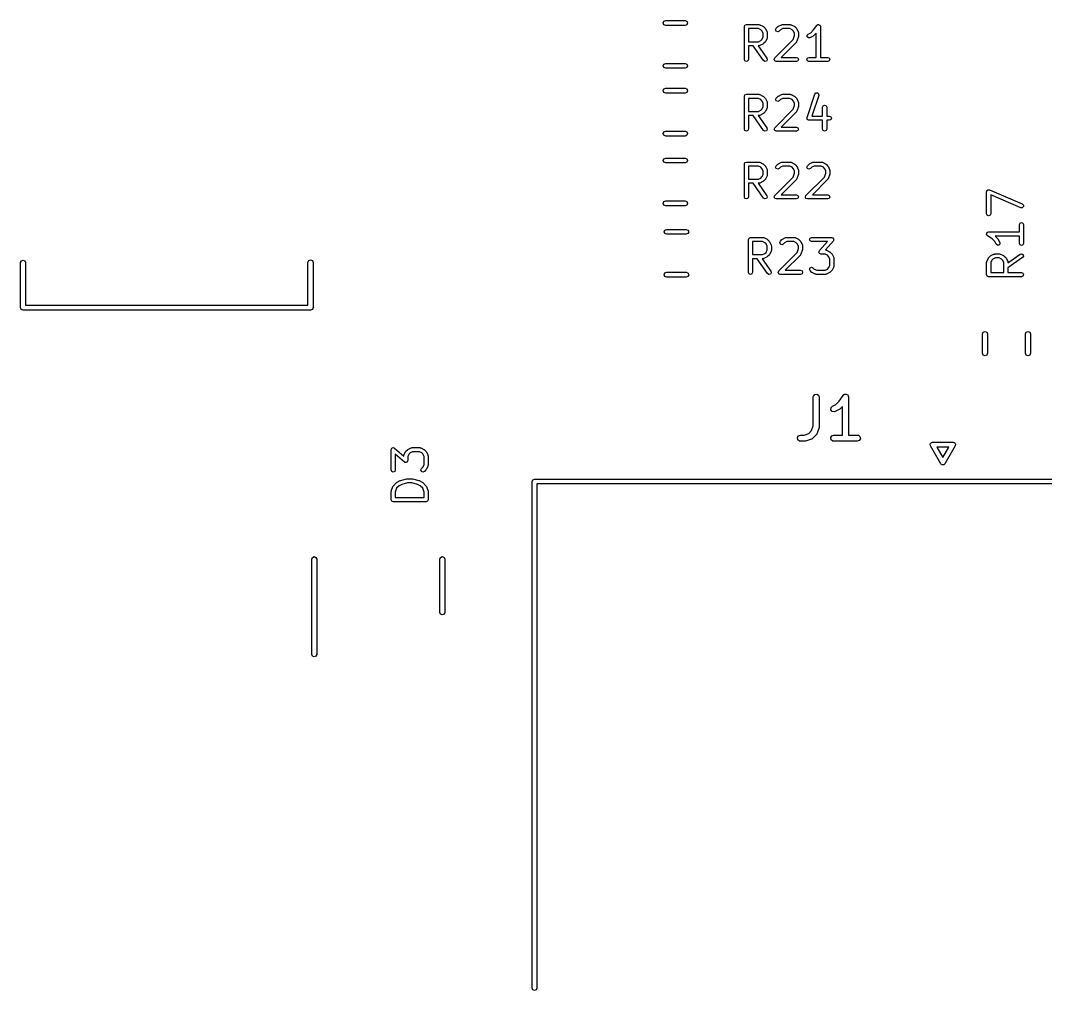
# Model space of a CAD drawing. Extents: x 122 to 172.6, y -115.2 to -66.6.
# Drawn here: x 121.99 to 146.95, y -115.21 to -91.58 of the extents above; entities that cross this region are included whole.
import ezdxf

# ---------------------------------------------------------------- set-up
doc = ezdxf.new("R2010")
doc.units = 0
doc.layers.add('BLACK', color=7, linetype='CONTINUOUS')

msp = doc.modelspace()

# ---------------------------------------------------------------- linework, layer by layer
at = {"layer": 'BLACK', "linetype": 'CONTINUOUS'}
for p, q in [((137.640242, -91.64), (137.657816, -91.597574)), ((137.657816, -91.597574), (137.700242, -91.58)), ((137.700242, -91.58), (138.174758, -91.58)), ((138.174758, -91.58), (138.217184, -91.597574)), ((138.217184, -91.597574), (138.234758, -91.64)), ((137.657816, -91.682426), (137.640242, -91.64)), ((137.700242, -91.7), (137.657816, -91.682426)), ((138.174758, -91.7), (137.700242, -91.7)), ((138.217184, -91.682426), (138.174758, -91.7)), ((138.234758, -91.64), (138.217184, -91.682426)), ((139.616071, -91.727395), (139.630716, -91.69204)), ((139.616071, -92.527395), (139.616071, -91.727395)), ((139.630716, -91.69204), (139.666071, -91.677395)), ((139.666071, -91.677395), (139.970833, -91.677395)), ((139.95903, -91.777395), (139.716071, -91.777395)), ((139.716071, -91.777395), (139.716071, -92.096442)), ((140.017405, -91.806582), (139.95903, -91.777395)), ((139.970833, -91.677395), (139.981585, -91.681848)), ((139.981585, -91.681848), (139.993194, -91.682674)), ((139.993194, -91.682674), (140.069384, -91.720769)), ((140.044025, -91.833203), (140.017405, -91.806582)), ((140.073214, -91.891579), (140.044025, -91.833203)), ((140.069384, -91.720769), (140.074775, -91.726985)), ((140.074775, -91.726985), (140.082378, -91.730135)), ((140.082378, -91.730135), (140.120473, -91.768229)), ((140.120473, -91.768229), (140.123622, -91.775832)), ((140.123622, -91.775832), (140.129839, -91.781224)), ((140.129839, -91.781224), (140.167935, -91.857415)), ((140.167935, -91.857415), (140.16876, -91.869023)), ((140.377975, -91.803584), (140.39262, -91.768229)), ((140.392619, -91.83894), (140.377975, -91.803584)), ((140.427974, -91.853585), (140.392619, -91.83894)), ((140.39262, -91.768229), (140.430716, -91.730134)), ((140.46333, -91.838941), (140.427974, -91.853585)), ((140.430716, -91.730134), (140.438318, -91.726985)), ((140.438318, -91.726985), (140.44371, -91.720769)), ((140.44371, -91.720769), (140.5199, -91.682674)), ((140.495689, -91.806582), (140.46333, -91.838941)), ((140.554064, -91.777395), (140.495689, -91.806582)), ((140.5199, -91.682674), (140.531508, -91.681848)), ((140.531508, -91.681848), (140.542261, -91.677395)), ((140.542261, -91.677395), (140.732737, -91.677395)), ((140.720935, -91.777395), (140.554064, -91.777395)), ((140.779311, -91.806583), (140.720935, -91.777395)), ((140.732737, -91.677395), (140.743489, -91.681849)), ((140.743489, -91.681849), (140.755097, -91.682674)), ((140.755097, -91.682674), (140.831289, -91.720769)), ((140.805931, -91.833204), (140.779311, -91.806583)), ((140.835118, -91.891578), (140.805931, -91.833204)), ((140.831289, -91.720769), (140.83668, -91.726985)), ((140.83668, -91.726985), (140.844283, -91.730135)), ((140.844283, -91.730135), (140.882378, -91.768229)), ((140.882378, -91.768229), (140.885527, -91.775833)), ((140.885527, -91.775833), (140.891744, -91.781225)), ((140.891744, -91.781225), (140.92984, -91.857416)), ((140.92984, -91.857416), (140.930664, -91.869025)), ((141.236452, -91.876778), (141.303405, -91.809825)), ((141.303405, -91.809825), (141.37685, -91.69966)), ((141.37685, -91.69966), (141.381127, -91.696795)), ((141.381127, -91.696795), (141.383097, -91.69204)), ((141.383097, -91.69204), (141.396549, -91.686467)), ((141.396549, -91.686467), (141.408647, -91.678366)), ((141.408647, -91.678366), (141.413696, -91.679364)), ((141.413696, -91.679364), (141.418452, -91.677395)), ((141.418452, -91.677395), (141.431904, -91.682967)), ((141.431904, -91.682967), (141.446187, -91.685793)), ((141.446187, -91.685793), (141.449051, -91.69007)), ((141.449051, -91.69007), (141.453807, -91.69204)), ((141.453807, -91.69204), (141.459379, -91.705492)), ((141.459379, -91.705492), (141.467481, -91.71759)), ((141.467481, -91.71759), (141.466482, -91.722639)), ((141.466482, -91.722639), (141.468452, -91.727395)), ((141.468452, -91.727395), (141.468452, -92.477395)), ((139.716071, -92.096442), (139.95903, -92.096442)), ((139.95903, -92.096442), (140.017405, -92.067254)), ((140.017405, -92.067254), (140.044025, -92.040633)), ((140.044025, -92.040633), (140.073214, -91.982257)), ((140.073214, -91.982257), (140.073214, -91.891579)), ((140.120473, -92.105608), (140.082378, -92.143702)), ((140.123622, -92.098004), (140.120473, -92.105608)), ((140.129839, -92.092613), (140.123622, -92.098004)), ((140.167935, -92.016422), (140.129839, -92.092613)), ((140.16876, -92.004813), (140.167935, -92.016422)), ((140.16876, -91.869023), (140.173214, -91.879776)), ((140.173214, -91.994061), (140.16876, -92.004813)), ((140.173214, -91.879776), (140.173214, -91.994061)), ((140.354525, -92.49204), (140.803321, -92.043243)), ((140.882378, -92.105607), (140.51059, -92.477395)), ((140.803321, -92.043243), (140.835118, -91.947853)), ((140.835118, -91.947853), (140.835118, -91.891578)), ((140.886831, -92.094855), (140.882378, -92.105607)), ((140.894457, -92.086063), (140.886831, -92.094855)), ((140.932552, -91.971777), (140.894457, -92.086063)), ((140.930664, -91.869025), (140.935118, -91.879776)), ((140.935118, -91.955966), (140.931968, -91.963568)), ((140.931968, -91.963568), (140.932552, -91.971777)), ((140.935118, -91.879776), (140.935118, -91.955966)), ((141.142446, -91.940155), (141.16752, -91.911245)), ((141.145159, -91.978326), (141.142446, -91.940155)), ((141.174069, -92.0034), (141.145159, -91.978326)), ((141.16752, -91.911245), (141.236452, -91.876778)), ((141.21224, -92.000687), (141.174069, -92.0034)), ((141.288432, -91.962592), (141.21224, -92.000687)), ((141.293823, -91.956375), (141.288432, -91.962592)), ((141.301427, -91.953226), (141.293823, -91.956375)), ((141.368452, -91.8862), (141.301427, -91.953226)), ((141.368452, -92.477395), (141.368452, -91.8862)), ((139.830514, -92.196442), (139.716071, -92.196442)), ((139.716071, -92.196442), (139.716071, -92.527395)), ((140.082252, -92.556068), (139.830514, -92.196442)), ((139.970833, -92.196442), (139.95258, -92.196442)), ((139.95258, -92.196442), (140.164175, -92.498722)), ((139.981585, -92.191988), (139.970833, -92.196442)), ((139.993194, -92.191163), (139.981585, -92.191988)), ((140.069384, -92.153068), (139.993194, -92.191163)), ((140.074775, -92.146851), (140.069384, -92.153068)), ((140.082378, -92.143702), (140.074775, -92.146851)), ((139.630716, -92.56275), (139.616071, -92.527395)), ((139.666071, -92.577395), (139.630716, -92.56275)), ((139.701426, -92.56275), (139.666071, -92.577395)), ((139.716071, -92.527395), (139.701426, -92.56275)), ((140.114525, -92.576633), (140.082252, -92.556068)), ((140.151887, -92.568356), (140.114525, -92.576633)), ((140.172453, -92.536084), (140.151887, -92.568356)), ((140.164175, -92.498722), (140.172453, -92.536084)), ((140.33988, -92.527395), (140.354525, -92.49204)), ((140.354525, -92.56275), (140.33988, -92.527395)), ((140.38988, -92.577395), (140.354525, -92.56275)), ((140.885118, -92.577395), (140.38988, -92.577395)), ((140.51059, -92.477395), (140.885118, -92.477395)), ((140.885118, -92.477395), (140.920473, -92.49204)), ((140.920473, -92.56275), (140.885118, -92.577395)), ((140.920473, -92.49204), (140.935118, -92.527395)), ((140.935118, -92.527395), (140.920473, -92.56275)), ((141.13988, -92.527395), (141.154525, -92.49204)), ((141.154525, -92.56275), (141.13988, -92.527395)), ((141.154525, -92.49204), (141.18988, -92.477395)), ((141.18988, -92.577395), (141.154525, -92.56275)), ((141.18988, -92.477395), (141.368452, -92.477395)), ((141.418452, -92.577395), (141.18988, -92.577395)), ((141.647023, -92.577395), (141.418452, -92.577395)), ((141.468452, -92.477395), (141.647023, -92.477395)), ((141.647023, -92.477395), (141.682378, -92.49204)), ((141.682378, -92.56275), (141.647023, -92.577395)), ((141.682378, -92.49204), (141.697023, -92.527395)), ((141.697023, -92.527395), (141.682378, -92.56275)), ((137.640242, -92.685), (137.657816, -92.642574)), ((137.657816, -92.727426), (137.640242, -92.685)), ((137.657816, -92.642574), (137.700242, -92.625)), ((137.700242, -92.745), (137.657816, -92.727426)), ((137.700242, -92.625), (138.174758, -92.625)), ((138.174758, -92.745), (137.700242, -92.745)), ((138.174758, -92.625), (138.217184, -92.642574)), ((138.217184, -92.727426), (138.174758, -92.745)), ((138.217184, -92.642574), (138.234758, -92.685)), ((138.234758, -92.685), (138.217184, -92.727426)), ((137.640242, -93.29), (137.657816, -93.247574)), ((137.657816, -93.332426), (137.640242, -93.29)), ((137.657816, -93.247574), (137.700242, -93.23)), ((137.700242, -93.35), (137.657816, -93.332426)), ((137.700242, -93.23), (138.174758, -93.23)), ((138.174758, -93.35), (137.700242, -93.35)), ((138.174758, -93.23), (138.217184, -93.247574)), ((138.217184, -93.332426), (138.174758, -93.35)), ((138.217184, -93.247574), (138.234758, -93.29)), ((138.234758, -93.29), (138.217184, -93.332426)), ((141.332923, -93.373489), (141.357997, -93.344579)), ((141.357997, -93.344579), (141.396168, -93.341866)), ((141.396168, -93.341866), (141.425078, -93.36694)), ((139.616071, -93.427395), (139.630716, -93.39204)), ((139.616071, -94.227395), (139.616071, -93.427395)), ((139.630716, -93.39204), (139.666071, -93.377395)), ((139.666071, -93.377395), (139.970833, -93.377395)), ((139.95903, -93.477395), (139.716071, -93.477395)), ((139.716071, -93.477395), (139.716071, -93.796442)), ((140.017405, -93.506582), (139.95903, -93.477395)), ((139.970833, -93.377395), (139.981585, -93.381848)), ((139.981585, -93.381848), (139.993194, -93.382674)), ((139.993194, -93.382674), (140.069384, -93.420769)), ((140.044025, -93.533203), (140.017405, -93.506582)), ((140.073214, -93.591579), (140.044025, -93.533203)), ((140.069384, -93.420769), (140.074775, -93.426985)), ((140.073214, -93.682257), (140.073214, -93.591579)), ((140.074775, -93.426985), (140.082378, -93.430135)), ((140.082378, -93.430135), (140.120473, -93.468229)), ((140.120473, -93.468229), (140.123622, -93.475832)), ((140.123622, -93.475832), (140.129839, -93.481224)), ((140.129839, -93.481224), (140.167935, -93.557415)), ((140.167935, -93.557415), (140.16876, -93.569023)), ((140.16876, -93.569023), (140.173214, -93.579776)), ((140.173214, -93.579776), (140.173214, -93.694061)), ((140.377975, -93.503584), (140.39262, -93.468229)), ((140.392619, -93.53894), (140.377975, -93.503584)), ((140.427974, -93.553585), (140.392619, -93.53894)), ((140.39262, -93.468229), (140.430716, -93.430134)), ((140.46333, -93.538941), (140.427974, -93.553585)), ((140.430716, -93.430134), (140.438318, -93.426985)), ((140.438318, -93.426985), (140.44371, -93.420769)), ((140.44371, -93.420769), (140.5199, -93.382674)), ((140.495689, -93.506582), (140.46333, -93.538941)), ((140.554064, -93.477395), (140.495689, -93.506582)), ((140.5199, -93.382674), (140.531508, -93.381848)), ((140.531508, -93.381848), (140.542261, -93.377395)), ((140.542261, -93.377395), (140.732737, -93.377395)), ((140.720935, -93.477395), (140.554064, -93.477395)), ((140.779311, -93.506583), (140.720935, -93.477395)), ((140.732737, -93.377395), (140.743489, -93.381849)), ((140.743489, -93.381849), (140.755097, -93.382674)), ((140.755097, -93.382674), (140.831289, -93.420769)), ((140.805931, -93.533204), (140.779311, -93.506583)), ((140.835118, -93.591578), (140.805931, -93.533204)), ((140.831289, -93.420769), (140.83668, -93.426985)), ((140.835118, -93.647853), (140.835118, -93.591578)), ((140.83668, -93.426985), (140.844283, -93.430135)), ((140.844283, -93.430135), (140.882378, -93.468229)), ((140.882378, -93.468229), (140.885527, -93.475833)), ((140.885527, -93.475833), (140.891744, -93.481225)), ((140.891744, -93.481225), (140.92984, -93.557416)), ((140.92984, -93.557416), (140.930664, -93.569025)), ((140.930664, -93.569025), (140.935118, -93.579776)), ((140.935118, -93.579776), (140.935118, -93.655966)), ((141.142446, -93.944917), (141.332923, -93.373489)), ((141.427791, -93.405112), (141.259251, -93.910728)), ((141.425078, -93.36694), (141.427791, -93.405112)), ((139.716071, -93.796442), (139.95903, -93.796442)), ((139.95903, -93.796442), (140.017405, -93.767254)), ((140.069384, -93.853068), (139.993194, -93.891163)), ((140.017405, -93.767254), (140.044025, -93.740633)), ((140.044025, -93.740633), (140.073214, -93.682257)), ((140.074775, -93.846851), (140.069384, -93.853068)), ((140.082378, -93.843702), (140.074775, -93.846851)), ((140.120473, -93.805608), (140.082378, -93.843702)), ((140.123622, -93.798004), (140.120473, -93.805608)), ((140.129839, -93.792613), (140.123622, -93.798004)), ((140.167935, -93.716422), (140.129839, -93.792613)), ((140.16876, -93.704813), (140.167935, -93.716422)), ((140.173214, -93.694061), (140.16876, -93.704813)), ((140.354525, -94.19204), (140.803321, -93.743243)), ((140.882378, -93.805607), (140.51059, -94.177395)), ((140.803321, -93.743243), (140.835118, -93.647853)), ((140.886831, -93.794855), (140.882378, -93.805607)), ((140.894457, -93.786063), (140.886831, -93.794855)), ((140.932552, -93.671777), (140.894457, -93.786063)), ((140.935118, -93.655966), (140.931968, -93.663568)), ((140.931968, -93.663568), (140.932552, -93.671777)), ((141.520833, -93.694061), (141.535478, -93.658706)), ((141.520833, -93.910728), (141.520833, -93.694061)), ((141.535478, -93.658706), (141.570833, -93.644061)), ((141.570833, -93.644061), (141.606188, -93.658706)), ((141.606188, -93.658706), (141.620833, -93.694061)), ((141.620833, -93.694061), (141.620833, -93.910728)), ((139.830514, -93.896442), (139.716071, -93.896442)), ((139.716071, -93.896442), (139.716071, -94.227395)), ((140.082252, -94.256068), (139.830514, -93.896442)), ((139.970833, -93.896442), (139.95258, -93.896442)), ((139.95258, -93.896442), (140.164175, -94.198722)), ((139.981585, -93.891988), (139.970833, -93.896442)), ((139.993194, -93.891163), (139.981585, -93.891988)), ((141.13988, -93.960728), (141.143029, -93.953124)), ((141.144334, -93.97148), (141.13988, -93.960728)), ((141.143029, -93.953124), (141.142446, -93.944917)), ((141.145159, -93.983088), (141.144334, -93.97148)), ((141.151375, -93.988479), (141.145159, -93.983088)), ((141.154525, -93.996083), (141.151375, -93.988479)), ((141.165277, -94.000536), (141.154525, -93.996083)), ((141.174069, -94.008162), (141.165277, -94.000536)), ((141.182276, -94.007578), (141.174069, -94.008162)), ((141.18988, -94.010728), (141.182276, -94.007578)), ((141.520833, -94.010728), (141.18988, -94.010728)), ((141.259251, -93.910728), (141.520833, -93.910728)), ((141.520833, -94.227395), (141.520833, -94.010728)), ((141.620833, -93.910728), (141.685119, -93.910728)), ((141.685119, -94.010728), (141.620833, -94.010728)), ((141.620833, -94.010728), (141.620833, -94.227395)), ((141.685119, -93.910728), (141.720474, -93.925373)), ((141.720474, -93.996083), (141.685119, -94.010728)), ((141.720474, -93.925373), (141.735119, -93.960728)), ((141.735119, -93.960728), (141.720474, -93.996083)), ((137.640242, -94.335), (137.657816, -94.292574)), ((137.657816, -94.377426), (137.640242, -94.335)), ((137.657816, -94.292574), (137.700242, -94.275)), ((137.700242, -94.275), (138.174758, -94.275)), ((138.174758, -94.275), (138.217184, -94.292574)), ((138.217184, -94.292574), (138.234758, -94.335)), ((138.234758, -94.335), (138.217184, -94.377426)), ((139.630716, -94.26275), (139.616071, -94.227395)), ((139.666071, -94.277395), (139.630716, -94.26275)), ((139.701426, -94.26275), (139.666071, -94.277395)), ((139.716071, -94.227395), (139.701426, -94.26275)), ((140.114525, -94.276633), (140.082252, -94.256068)), ((140.151887, -94.268356), (140.114525, -94.276633)), ((140.172453, -94.236084), (140.151887, -94.268356)), ((140.164175, -94.198722), (140.172453, -94.236084)), ((140.33988, -94.227395), (140.354525, -94.19204)), ((140.354525, -94.26275), (140.33988, -94.227395)), ((140.38988, -94.277395), (140.354525, -94.26275)), ((140.885118, -94.277395), (140.38988, -94.277395)), ((140.51059, -94.177395), (140.885118, -94.177395)), ((140.885118, -94.177395), (140.920473, -94.19204)), ((140.920473, -94.26275), (140.885118, -94.277395)), ((140.920473, -94.19204), (140.935118, -94.227395)), ((140.935118, -94.227395), (140.920473, -94.26275)), ((141.535478, -94.26275), (141.520833, -94.227395)), ((141.570833, -94.277395), (141.535478, -94.26275)), ((141.606188, -94.26275), (141.570833, -94.277395)), ((141.620833, -94.227395), (141.606188, -94.26275)), ((137.700242, -94.395), (137.657816, -94.377426)), ((138.174758, -94.395), (137.700242, -94.395)), ((138.217184, -94.377426), (138.174758, -94.395)), ((137.640242, -94.99), (137.657816, -94.947574)), ((137.657816, -95.032426), (137.640242, -94.99)), ((137.657816, -94.947574), (137.700242, -94.93)), ((137.700242, -95.05), (137.657816, -95.032426)), ((137.700242, -94.93), (138.174758, -94.93)), ((138.174758, -95.05), (137.700242, -95.05)), ((138.174758, -94.93), (138.217184, -94.947574)), ((138.217184, -95.032426), (138.174758, -95.05)), ((138.217184, -94.947574), (138.234758, -94.99)), ((138.234758, -94.99), (138.217184, -95.032426)), ((139.616071, -95.077395), (139.630716, -95.04204)), ((139.616071, -95.877395), (139.616071, -95.077395)), ((139.630716, -95.04204), (139.666071, -95.027395)), ((139.666071, -95.027395), (139.970833, -95.027395)), ((139.970833, -95.027395), (139.981585, -95.031848)), ((139.981585, -95.031848), (139.993194, -95.032674)), ((139.993194, -95.032674), (140.069384, -95.070769)), ((140.069384, -95.070769), (140.074775, -95.076985)), ((140.074775, -95.076985), (140.082378, -95.080135)), ((140.082378, -95.080135), (140.120473, -95.118229)), ((140.39262, -95.118229), (140.430716, -95.080134)), ((140.430716, -95.080134), (140.438318, -95.076985)), ((140.438318, -95.076985), (140.44371, -95.070769)), ((140.44371, -95.070769), (140.5199, -95.032674)), ((140.5199, -95.032674), (140.531508, -95.031848)), ((140.531508, -95.031848), (140.542261, -95.027395)), ((140.542261, -95.027395), (140.732737, -95.027395)), ((140.732737, -95.027395), (140.743489, -95.031849)), ((140.743489, -95.031849), (140.755097, -95.032674)), ((140.755097, -95.032674), (140.831289, -95.070769)), ((140.831289, -95.070769), (140.83668, -95.076985)), ((140.83668, -95.076985), (140.844283, -95.080135)), ((140.844283, -95.080135), (140.882378, -95.118229)), ((141.154525, -95.118229), (141.192621, -95.080134)), ((141.192621, -95.080134), (141.200223, -95.076985)), ((141.200223, -95.076985), (141.205615, -95.070769)), ((141.205615, -95.070769), (141.281805, -95.032674)), ((141.281805, -95.032674), (141.293413, -95.031848)), ((141.293413, -95.031848), (141.304166, -95.027395)), ((141.304166, -95.027395), (141.494642, -95.027395)), ((141.494642, -95.027395), (141.505394, -95.031849)), ((141.505394, -95.031849), (141.517002, -95.032674)), ((141.517002, -95.032674), (141.593194, -95.070769)), ((141.593194, -95.070769), (141.598585, -95.076985)), ((141.598585, -95.076985), (141.606188, -95.080135)), ((141.606188, -95.080135), (141.644283, -95.118229)), ((139.95903, -95.127395), (139.716071, -95.127395)), ((139.716071, -95.127395), (139.716071, -95.446442)), ((140.017405, -95.156582), (139.95903, -95.127395)), ((140.044025, -95.183203), (140.017405, -95.156582)), ((140.073214, -95.241579), (140.044025, -95.183203)), ((140.044025, -95.390633), (140.073214, -95.332257)), ((140.073214, -95.332257), (140.073214, -95.241579)), ((140.120473, -95.118229), (140.123622, -95.125832)), ((140.123622, -95.125832), (140.129839, -95.131224)), ((140.129839, -95.131224), (140.167935, -95.207415)), ((140.167935, -95.207415), (140.16876, -95.219023)), ((140.16876, -95.354813), (140.167935, -95.366422)), ((140.16876, -95.219023), (140.173214, -95.229776)), ((140.173214, -95.344061), (140.16876, -95.354813)), ((140.173214, -95.229776), (140.173214, -95.344061)), ((140.377975, -95.153584), (140.39262, -95.118229)), ((140.392619, -95.18894), (140.377975, -95.153584)), ((140.427974, -95.203585), (140.392619, -95.18894)), ((140.46333, -95.188941), (140.427974, -95.203585)), ((140.495689, -95.156582), (140.46333, -95.188941)), ((140.554064, -95.127395), (140.495689, -95.156582)), ((140.720935, -95.127395), (140.554064, -95.127395)), ((140.779311, -95.156583), (140.720935, -95.127395)), ((140.805931, -95.183204), (140.779311, -95.156583)), ((140.803321, -95.393243), (140.835118, -95.297853)), ((140.835118, -95.241578), (140.805931, -95.183204)), ((140.835118, -95.297853), (140.835118, -95.241578)), ((140.882378, -95.118229), (140.885527, -95.125833)), ((140.885527, -95.125833), (140.891744, -95.131225)), ((140.891744, -95.131225), (140.92984, -95.207416)), ((140.932552, -95.321777), (140.894457, -95.436063)), ((140.92984, -95.207416), (140.930664, -95.219025)), ((140.930664, -95.219025), (140.935118, -95.229776)), ((140.935118, -95.305966), (140.931968, -95.313568)), ((140.931968, -95.313568), (140.932552, -95.321777)), ((140.935118, -95.229776), (140.935118, -95.305966)), ((141.13988, -95.153584), (141.154525, -95.118229)), ((141.154524, -95.18894), (141.13988, -95.153584)), ((141.189879, -95.203585), (141.154524, -95.18894)), ((141.225235, -95.188941), (141.189879, -95.203585)), ((141.257594, -95.156582), (141.225235, -95.188941)), ((141.315969, -95.127395), (141.257594, -95.156582)), ((141.48284, -95.127395), (141.315969, -95.127395)), ((141.541216, -95.156583), (141.48284, -95.127395)), ((141.567836, -95.183204), (141.541216, -95.156583)), ((141.565226, -95.393243), (141.597023, -95.297853)), ((141.597023, -95.241578), (141.567836, -95.183204)), ((141.597023, -95.297853), (141.597023, -95.241578)), ((141.644283, -95.118229), (141.647432, -95.125833)), ((141.647432, -95.125833), (141.653649, -95.131225)), ((141.653649, -95.131225), (141.691745, -95.207416)), ((141.694457, -95.321777), (141.656362, -95.436063)), ((141.691745, -95.207416), (141.692569, -95.219025)), ((141.692569, -95.219025), (141.697023, -95.229776)), ((141.697023, -95.305966), (141.693873, -95.313568)), ((141.693873, -95.313568), (141.694457, -95.321777)), ((141.697023, -95.229776), (141.697023, -95.305966)), ((139.716071, -95.446442), (139.95903, -95.446442)), ((139.830514, -95.546442), (139.716071, -95.546442)), ((139.716071, -95.546442), (139.716071, -95.877395)), ((140.082252, -95.906068), (139.830514, -95.546442)), ((139.970833, -95.546442), (139.95258, -95.546442)), ((139.95258, -95.546442), (140.164175, -95.848722)), ((139.95903, -95.446442), (140.017405, -95.417254)), ((139.981585, -95.541988), (139.970833, -95.546442)), ((139.993194, -95.541163), (139.981585, -95.541988)), ((140.069384, -95.503068), (139.993194, -95.541163)), ((140.017405, -95.417254), (140.044025, -95.390633)), ((140.074775, -95.496851), (140.069384, -95.503068)), ((140.082378, -95.493702), (140.074775, -95.496851)), ((140.120473, -95.455608), (140.082378, -95.493702)), ((140.123622, -95.448004), (140.120473, -95.455608)), ((140.129839, -95.442613), (140.123622, -95.448004)), ((140.167935, -95.366422), (140.129839, -95.442613)), ((140.354525, -95.84204), (140.803321, -95.393243)), ((140.882378, -95.455607), (140.51059, -95.827395)), ((140.886831, -95.444855), (140.882378, -95.455607)), ((140.894457, -95.436063), (140.886831, -95.444855)), ((141.11643, -95.84204), (141.565226, -95.393243)), ((141.644283, -95.455607), (141.272495, -95.827395)), ((141.648736, -95.444855), (141.644283, -95.455607)), ((141.656362, -95.436063), (141.648736, -95.444855)), ((140.164175, -95.848722), (140.172453, -95.886084)), ((140.33988, -95.877395), (140.354525, -95.84204)), ((140.51059, -95.827395), (140.885118, -95.827395)), ((140.885118, -95.827395), (140.920473, -95.84204)), ((140.920473, -95.84204), (140.935118, -95.877395)), ((141.101785, -95.877395), (141.11643, -95.84204)), ((141.272495, -95.827395), (141.647023, -95.827395)), ((141.647023, -95.827395), (141.682378, -95.84204)), ((141.682378, -95.84204), (141.697023, -95.877395)), ((145.514895, -95.75238), (145.518813, -95.74292)), ((145.514895, -96.285714), (145.514895, -95.75238)), ((145.518813, -95.74292), (145.518938, -95.732684)), ((145.518938, -95.732684), (145.525846, -95.725942)), ((145.525846, -95.725942), (145.52954, -95.717025)), ((145.52954, -95.717025), (145.538999, -95.713106)), ((145.538999, -95.713106), (145.546326, -95.705957)), ((145.546326, -95.705957), (145.555975, -95.706074)), ((145.555975, -95.706074), (145.564895, -95.70238)), ((145.564895, -95.70238), (145.574354, -95.706298)), ((145.574354, -95.706298), (145.584591, -95.706423)), ((145.584591, -95.706423), (146.384591, -96.049281)), ((146.345199, -96.141195), (145.614895, -95.828206)), ((145.614895, -95.828206), (145.614895, -96.285714)), ((137.640242, -96.035), (137.657816, -95.992574)), ((137.657816, -96.077426), (137.640242, -96.035)), ((137.657816, -95.992574), (137.700242, -95.975)), ((137.700242, -96.095), (137.657816, -96.077426)), ((137.700242, -95.975), (138.174758, -95.975)), ((138.174758, -96.095), (137.700242, -96.095)), ((138.174758, -95.975), (138.217184, -95.992574)), ((138.217184, -96.077426), (138.174758, -96.095)), ((138.217184, -95.992574), (138.234758, -96.035)), ((138.234758, -96.035), (138.217184, -96.077426)), ((139.630716, -95.91275), (139.616071, -95.877395)), ((139.666071, -95.927395), (139.630716, -95.91275)), ((139.701426, -95.91275), (139.666071, -95.927395)), ((139.716071, -95.877395), (139.701426, -95.91275)), ((140.114525, -95.926633), (140.082252, -95.906068)), ((140.151887, -95.918356), (140.114525, -95.926633)), ((140.172453, -95.886084), (140.151887, -95.918356)), ((140.354525, -95.91275), (140.33988, -95.877395)), ((140.38988, -95.927395), (140.354525, -95.91275)), ((140.885118, -95.927395), (140.38988, -95.927395)), ((140.920473, -95.91275), (140.885118, -95.927395)), ((140.935118, -95.877395), (140.920473, -95.91275)), ((141.11643, -95.91275), (141.101785, -95.877395)), ((141.151785, -95.927395), (141.11643, -95.91275)), ((141.647023, -95.927395), (141.151785, -95.927395)), ((141.682378, -95.91275), (141.647023, -95.927395)), ((141.697023, -95.877395), (141.682378, -95.91275)), ((146.384591, -96.049281), (146.411318, -96.076669)), ((146.411318, -96.076669), (146.410852, -96.114934)), ((145.52954, -96.321069), (145.514895, -96.285714)), ((145.564895, -96.335714), (145.52954, -96.321069)), ((145.60025, -96.321069), (145.564895, -96.335714)), ((145.614895, -96.285714), (145.60025, -96.321069)), ((146.383464, -96.141661), (146.345199, -96.141195)), ((146.410852, -96.114934), (146.383464, -96.141661)), ((146.314895, -96.552381), (146.32954, -96.517026)), ((146.314895, -96.730952), (146.314895, -96.552381)), ((146.32954, -96.517026), (146.364895, -96.502381)), ((146.364895, -96.502381), (146.40025, -96.517026)), ((146.40025, -96.517026), (146.414895, -96.552381)), ((146.414895, -96.552381), (146.414895, -97.009524)), ((137.665242, -96.7275), (137.682816, -96.685074)), ((137.682816, -96.769926), (137.665242, -96.7275)), ((137.682816, -96.685074), (137.725242, -96.6675)), ((137.725242, -96.7875), (137.682816, -96.769926)), ((137.725242, -96.6675), (138.199758, -96.6675)), ((138.199758, -96.7875), (137.725242, -96.7875)), ((138.199758, -96.6675), (138.242184, -96.685074)), ((138.242184, -96.769926), (138.199758, -96.7875)), ((138.242184, -96.685074), (138.259758, -96.7275)), ((138.259758, -96.7275), (138.242184, -96.769926)), ((145.514895, -96.780952), (145.520467, -96.767499)), ((145.516864, -96.785707), (145.514895, -96.780952)), ((145.515866, -96.790757), (145.516864, -96.785707)), ((145.523967, -96.802854), (145.515866, -96.790757)), ((145.520467, -96.767499), (145.523293, -96.753217)), ((145.523293, -96.753217), (145.52757, -96.750352)), ((145.52954, -96.816307), (145.523967, -96.802854)), ((145.52757, -96.750352), (145.52954, -96.745597)), ((145.52954, -96.745597), (145.542992, -96.740024)), ((145.534295, -96.818276), (145.52954, -96.816307)), ((145.53716, -96.822554), (145.534295, -96.818276)), ((145.647323, -96.895996), (145.53716, -96.822554)), ((145.542992, -96.740024), (145.55509, -96.731923)), ((145.55509, -96.731923), (145.560139, -96.732921)), ((145.560139, -96.732921), (145.564895, -96.730952)), ((145.564895, -96.730952), (146.314895, -96.730952)), ((146.314895, -96.830952), (145.7237, -96.830952)), ((145.7237, -96.830952), (145.790726, -96.897978)), ((146.314895, -97.009524), (146.314895, -96.830952)), ((139.716071, -96.914895), (139.730716, -96.87954)), ((139.716071, -97.714895), (139.716071, -96.914895)), ((139.730716, -96.87954), (139.766071, -96.864895)), ((139.766071, -96.864895), (140.070833, -96.864895)), ((140.05903, -96.964895), (139.816071, -96.964895)), ((139.816071, -96.964895), (139.816071, -97.283942)), ((140.117405, -96.994082), (140.05903, -96.964895)), ((140.070833, -96.864895), (140.081585, -96.869348)), ((140.081585, -96.869348), (140.093194, -96.870174)), ((140.093194, -96.870174), (140.169384, -96.908269)), ((140.144025, -97.020703), (140.117405, -96.994082)), ((140.173214, -97.079079), (140.144025, -97.020703)), ((140.169384, -96.908269), (140.174775, -96.914485)), ((140.173214, -97.169757), (140.173214, -97.079079)), ((140.174775, -96.914485), (140.182378, -96.917635)), ((140.182378, -96.917635), (140.220473, -96.955729)), ((140.220473, -96.955729), (140.223622, -96.963332)), ((140.223622, -96.963332), (140.229839, -96.968724)), ((140.229839, -96.968724), (140.267935, -97.044915)), ((140.267935, -97.044915), (140.26876, -97.056523)), ((140.26876, -97.056523), (140.273214, -97.067276)), ((140.273214, -97.067276), (140.273214, -97.181561)), ((140.477975, -96.991084), (140.49262, -96.955729)), ((140.492619, -97.02644), (140.477975, -96.991084)), ((140.527974, -97.041085), (140.492619, -97.02644)), ((140.49262, -96.955729), (140.530716, -96.917634)), ((140.56333, -97.026441), (140.527974, -97.041085)), ((140.530716, -96.917634), (140.538318, -96.914485)), ((140.538318, -96.914485), (140.54371, -96.908269)), ((140.54371, -96.908269), (140.6199, -96.870174)), ((140.595689, -96.994082), (140.56333, -97.026441)), ((140.654064, -96.964895), (140.595689, -96.994082)), ((140.6199, -96.870174), (140.631508, -96.869348)), ((140.631508, -96.869348), (140.642261, -96.864895)), ((140.642261, -96.864895), (140.832737, -96.864895)), ((140.820935, -96.964895), (140.654064, -96.964895)), ((140.879311, -96.994083), (140.820935, -96.964895)), ((140.832737, -96.864895), (140.843489, -96.869349)), ((140.843489, -96.869349), (140.855097, -96.870174)), ((140.855097, -96.870174), (140.931289, -96.908269)), ((140.905931, -97.020704), (140.879311, -96.994083)), ((140.935118, -97.079078), (140.905931, -97.020704)), ((140.931289, -96.908269), (140.93668, -96.914485)), ((140.935118, -97.135353), (140.935118, -97.079078)), ((140.93668, -96.914485), (140.944283, -96.917635)), ((140.944283, -96.917635), (140.982378, -96.955729)), ((140.982378, -96.955729), (140.985527, -96.963333)), ((140.985527, -96.963333), (140.991744, -96.968725)), ((140.991744, -96.968725), (141.02984, -97.044916)), ((141.02984, -97.044916), (141.030664, -97.056525)), ((141.030664, -97.056525), (141.035118, -97.067276)), ((141.035118, -97.067276), (141.035118, -97.143466)), ((141.201785, -96.914895), (141.21643, -96.87954)), ((141.21643, -96.95025), (141.201785, -96.914895)), ((141.21643, -96.87954), (141.251785, -96.864895)), ((141.251785, -96.964895), (141.21643, -96.95025)), ((141.251785, -96.864895), (141.747023, -96.864895)), ((141.636834, -96.964895), (141.251785, -96.964895)), ((141.442728, -97.186732), (141.636834, -96.964895)), ((141.784652, -96.94782), (141.590545, -97.169657)), ((141.747023, -96.864895), (141.763277, -96.871628)), ((141.763277, -96.871628), (141.779948, -96.877266)), ((141.779948, -96.877266), (141.780736, -96.878859)), ((141.780736, -96.878859), (141.782378, -96.87954)), ((141.782378, -96.87954), (141.789111, -96.895795)), ((141.790289, -96.931149), (141.784652, -96.94782)), ((141.789111, -96.895795), (141.796912, -96.911569)), ((141.797023, -96.914895), (141.790289, -96.931149)), ((141.796912, -96.911569), (141.796342, -96.913252)), ((141.796342, -96.913252), (141.797023, -96.914895)), ((145.714279, -96.962952), (145.647323, -96.895996)), ((145.748745, -97.031885), (145.714279, -96.962952)), ((145.777655, -97.056958), (145.748745, -97.031885)), ((145.815826, -97.054246), (145.777655, -97.056958)), ((145.790726, -96.897978), (145.793875, -96.905581)), ((145.793875, -96.905581), (145.800092, -96.910973)), ((145.800092, -96.910973), (145.838188, -96.987164)), ((145.8409, -97.025336), (145.815826, -97.054246)), ((145.838188, -96.987164), (145.8409, -97.025336)), ((146.32954, -97.044879), (146.314895, -97.009524)), ((146.364895, -97.059524), (146.32954, -97.044879)), ((146.40025, -97.044879), (146.364895, -97.059524)), ((146.414895, -97.009524), (146.40025, -97.044879)), ((139.816071, -97.283942), (140.05903, -97.283942)), ((140.05903, -97.283942), (140.117405, -97.254754)), ((140.169384, -97.340568), (140.093194, -97.378663)), ((140.117405, -97.254754), (140.144025, -97.228133)), ((140.144025, -97.228133), (140.173214, -97.169757)), ((140.174775, -97.334351), (140.169384, -97.340568)), ((140.182378, -97.331202), (140.174775, -97.334351)), ((140.220473, -97.293108), (140.182378, -97.331202)), ((140.223622, -97.285504), (140.220473, -97.293108)), ((140.229839, -97.280113), (140.223622, -97.285504)), ((140.267935, -97.203922), (140.229839, -97.280113)), ((140.26876, -97.192313), (140.267935, -97.203922)), ((140.273214, -97.181561), (140.26876, -97.192313)), ((140.454525, -97.67954), (140.903321, -97.230743)), ((140.982378, -97.293107), (140.61059, -97.664895)), ((140.903321, -97.230743), (140.935118, -97.135353)), ((140.986831, -97.282355), (140.982378, -97.293107)), ((140.994457, -97.273563), (140.986831, -97.282355)), ((141.032552, -97.159277), (140.994457, -97.273563)), ((141.035118, -97.143466), (141.031968, -97.151068)), ((141.031968, -97.151068), (141.032552, -97.159277)), ((141.430357, -97.219657), (141.43709, -97.203402)), ((141.431037, -97.221299), (141.430357, -97.219657)), ((141.430468, -97.222983), (141.431037, -97.221299)), ((141.438268, -97.238756), (141.430468, -97.222983)), ((141.43709, -97.203402), (141.442728, -97.186732)), ((141.445002, -97.255012), (141.438268, -97.238756)), ((141.446643, -97.255692), (141.445002, -97.255012)), ((141.447432, -97.257286), (141.446643, -97.255692)), ((141.464102, -97.262923), (141.447432, -97.257286)), ((141.480357, -97.269657), (141.464102, -97.262923)), ((141.58284, -97.269657), (141.480357, -97.269657)), ((141.641216, -97.298845), (141.58284, -97.269657)), ((141.590545, -97.169657), (141.594642, -97.169657)), ((141.594642, -97.169657), (141.605394, -97.174111)), ((141.605394, -97.174111), (141.617002, -97.174936)), ((141.617002, -97.174936), (141.693194, -97.213031)), ((141.667836, -97.325466), (141.641216, -97.298845)), ((141.697023, -97.38384), (141.667836, -97.325466)), ((141.693194, -97.213031), (141.698585, -97.219247)), ((141.698585, -97.219247), (141.706188, -97.222397)), ((141.706188, -97.222397), (141.744283, -97.260491)), ((141.744283, -97.260491), (141.747432, -97.268095)), ((141.747432, -97.268095), (141.753649, -97.273487)), ((141.753649, -97.273487), (141.791745, -97.349678)), ((141.791745, -97.349678), (141.792569, -97.361287)), ((145.564485, -97.362723), (145.567635, -97.355121)), ((145.567635, -97.355121), (145.605729, -97.317026)), ((145.605729, -97.317026), (145.613332, -97.313876)), ((145.613332, -97.313876), (145.618724, -97.30766)), ((145.618724, -97.30766), (145.694915, -97.269564)), ((145.694915, -97.269564), (145.706523, -97.268738)), ((145.706523, -97.268738), (145.717276, -97.264285)), ((145.717276, -97.264285), (145.831561, -97.264285)), ((145.831561, -97.264285), (145.842313, -97.268738)), ((145.842313, -97.268738), (145.853922, -97.269564)), ((145.853922, -97.269564), (145.930113, -97.30766)), ((145.930113, -97.30766), (145.935504, -97.313876)), ((145.935504, -97.313876), (145.943107, -97.317026)), ((145.943107, -97.317026), (145.981202, -97.35512)), ((145.981202, -97.35512), (145.984351, -97.362723)), ((146.033942, -97.484919), (146.336222, -97.273324)), ((146.393568, -97.355247), (146.033942, -97.606985)), ((146.336222, -97.273324), (146.373584, -97.265046)), ((146.373584, -97.265046), (146.405856, -97.285612)), ((146.414133, -97.322974), (146.393568, -97.355247)), ((146.405856, -97.285612), (146.414133, -97.322974)), ((121.99, -97.475), (122.007574, -97.432574)), ((121.99, -98.56655), (121.99, -97.475)), ((122.007574, -97.432574), (122.05, -97.415)), ((122.05, -97.415), (122.092426, -97.432574)), ((122.092426, -97.432574), (122.11, -97.475)), ((122.11, -97.475), (122.11, -98.5115)), ((128.9865, -97.475), (129.005099, -97.430099)), ((128.9865, -98.5115), (128.9865, -97.475)), ((129.005099, -97.430099), (129.05, -97.4115)), ((129.05, -97.4115), (129.094901, -97.430099)), ((129.094901, -97.430099), (129.1135, -97.475)), ((129.1135, -97.475), (129.1135, -98.565)), ((139.930514, -97.383942), (139.816071, -97.383942)), ((139.816071, -97.383942), (139.816071, -97.714895)), ((140.182252, -97.743568), (139.930514, -97.383942)), ((140.070833, -97.383942), (140.05258, -97.383942)), ((140.05258, -97.383942), (140.264175, -97.686222)), ((140.081585, -97.379488), (140.070833, -97.383942)), ((140.093194, -97.378663), (140.081585, -97.379488)), ((141.201785, -97.638703), (141.21643, -97.603348)), ((141.21643, -97.603348), (141.251786, -97.588704)), ((141.251786, -97.588704), (141.287141, -97.603349)), ((141.287141, -97.603349), (141.3195, -97.635708)), ((141.667835, -97.609085), (141.697023, -97.550711)), ((141.697023, -97.550711), (141.697023, -97.38384)), ((141.791744, -97.584875), (141.753649, -97.661065)), ((141.792569, -97.573266), (141.791744, -97.584875)), ((141.792569, -97.361287), (141.797023, -97.372038)), ((141.797023, -97.562514), (141.792569, -97.573266)), ((141.797023, -97.372038), (141.797023, -97.562514)), ((145.514895, -97.466666), (145.519348, -97.455913)), ((145.514895, -97.771428), (145.514895, -97.466666)), ((145.519348, -97.455913), (145.520174, -97.444305)), ((145.520174, -97.444305), (145.558269, -97.368115)), ((145.558269, -97.368115), (145.564485, -97.362723)), ((145.644082, -97.420093), (145.614895, -97.478469)), ((145.614895, -97.478469), (145.614895, -97.721428)), ((145.670703, -97.393473), (145.644082, -97.420093)), ((145.729079, -97.364285), (145.670703, -97.393473)), ((145.819758, -97.364285), (145.729079, -97.364285)), ((145.878134, -97.393473), (145.819758, -97.364285)), ((145.904754, -97.420094), (145.878134, -97.393473)), ((145.933942, -97.478469), (145.904754, -97.420094)), ((145.933942, -97.721428), (145.933942, -97.478469)), ((145.984351, -97.362723), (145.990568, -97.368115)), ((145.990568, -97.368115), (146.028663, -97.444305)), ((146.028663, -97.444305), (146.029488, -97.455913)), ((146.029488, -97.455913), (146.033942, -97.466666)), ((146.033942, -97.466666), (146.033942, -97.484919)), ((146.033942, -97.606985), (146.033942, -97.721428)), ((137.665242, -97.7725), (137.682816, -97.730074)), ((137.682816, -97.814926), (137.665242, -97.7725)), ((137.682816, -97.730074), (137.725242, -97.7125)), ((137.725242, -97.8325), (137.682816, -97.814926)), ((137.725242, -97.7125), (138.199758, -97.7125)), ((138.199758, -97.8325), (137.725242, -97.8325)), ((138.199758, -97.7125), (138.242184, -97.730074)), ((138.242184, -97.814926), (138.199758, -97.8325)), ((138.242184, -97.730074), (138.259758, -97.7725)), ((138.259758, -97.7725), (138.242184, -97.814926)), ((139.730716, -97.75025), (139.716071, -97.714895)), ((139.766071, -97.764895), (139.730716, -97.75025)), ((139.801426, -97.75025), (139.766071, -97.764895)), ((139.816071, -97.714895), (139.801426, -97.75025)), ((140.214525, -97.764133), (140.182252, -97.743568)), ((140.251887, -97.755856), (140.214525, -97.764133)), ((140.272453, -97.723584), (140.251887, -97.755856)), ((140.264175, -97.686222), (140.272453, -97.723584)), ((140.43988, -97.714895), (140.454525, -97.67954)), ((140.454525, -97.75025), (140.43988, -97.714895)), ((140.48988, -97.764895), (140.454525, -97.75025)), ((140.985118, -97.764895), (140.48988, -97.764895)), ((140.61059, -97.664895), (140.985118, -97.664895)), ((140.985118, -97.664895), (141.020473, -97.67954)), ((141.020473, -97.75025), (140.985118, -97.764895)), ((141.020473, -97.67954), (141.035118, -97.714895)), ((141.035118, -97.714895), (141.020473, -97.75025)), ((141.216429, -97.674059), (141.201785, -97.638703)), ((141.254524, -97.712155), (141.216429, -97.674059)), ((141.262128, -97.715304), (141.254524, -97.712155)), ((141.26752, -97.721521), (141.262128, -97.715304)), ((141.343711, -97.759617), (141.26752, -97.721521)), ((141.3195, -97.635708), (141.377874, -97.664895)), ((141.35532, -97.760441), (141.343711, -97.759617)), ((141.366071, -97.764895), (141.35532, -97.760441)), ((141.594642, -97.764895), (141.366071, -97.764895)), ((141.377874, -97.664895), (141.58284, -97.664895)), ((141.58284, -97.664895), (141.641214, -97.635707)), ((141.605394, -97.76044), (141.594642, -97.764895)), ((141.617002, -97.759616), (141.605394, -97.76044)), ((141.693194, -97.721521), (141.617002, -97.759616)), ((141.641214, -97.635707), (141.667835, -97.609085)), ((141.698585, -97.715304), (141.693194, -97.721521)), ((141.706189, -97.712155), (141.698585, -97.715304)), ((141.744284, -97.674059), (141.706189, -97.712155)), ((141.747432, -97.666456), (141.744284, -97.674059)), ((141.753649, -97.661065), (141.747432, -97.666456)), ((145.52954, -97.806783), (145.514895, -97.771428)), ((145.564895, -97.821428), (145.52954, -97.806783)), ((145.983942, -97.821428), (145.564895, -97.821428)), ((145.614895, -97.721428), (145.933942, -97.721428)), ((146.364895, -97.821428), (145.983942, -97.821428)), ((146.033942, -97.721428), (146.364895, -97.721428)), ((146.364895, -97.721428), (146.40025, -97.736073)), ((146.40025, -97.806783), (146.364895, -97.821428)), ((146.40025, -97.736073), (146.414895, -97.771428)), ((146.414895, -97.771428), (146.40025, -97.806783)), ((121.9865, -98.575), (121.99, -98.56655)), ((122.005099, -98.619901), (121.9865, -98.575)), ((122.11, -98.5115), (128.9865, -98.5115)), ((129.1135, -98.575), (129.094901, -98.619901)), ((129.1135, -98.565), (129.111428, -98.57)), ((129.111428, -98.57), (129.1135, -98.575)), ((122.05, -98.6385), (122.005099, -98.619901)), ((129.05, -98.6385), (122.05, -98.6385)), ((129.094901, -98.619901), (129.05, -98.6385)), ((145.4175, -99.212742), (145.435074, -99.170316)), ((145.4175, -99.687258), (145.4175, -99.212742)), ((145.435074, -99.170316), (145.4775, -99.152742)), ((145.4775, -99.152742), (145.519926, -99.170316)), ((145.519926, -99.170316), (145.5375, -99.212742)), ((145.5375, -99.212742), (145.5375, -99.687258)), ((146.4625, -99.212742), (146.480074, -99.170316)), ((146.4625, -99.687258), (146.4625, -99.212742)), ((146.480074, -99.170316), (146.5225, -99.152742)), ((146.5225, -99.152742), (146.564926, -99.170316)), ((146.564926, -99.170316), (146.5825, -99.212742)), ((146.5825, -99.212742), (146.5825, -99.687258)), ((145.435074, -99.729684), (145.4175, -99.687258)), ((145.4775, -99.747258), (145.435074, -99.729684)), ((145.519926, -99.729684), (145.4775, -99.747258)), ((145.5375, -99.687258), (145.519926, -99.729684)), ((146.480074, -99.729684), (146.4625, -99.687258)), ((146.5225, -99.747258), (146.480074, -99.729684)), ((146.564926, -99.729684), (146.5225, -99.747258)), ((146.5825, -99.687258), (146.564926, -99.729684)), ((141.291666, -100.754819), (141.296189, -100.729167)), ((141.291666, -101.456934), (141.291666, -100.754819)), ((141.296189, -100.729167), (141.329166, -100.689867)), ((141.329166, -100.689867), (141.37969, -100.680958)), ((141.37969, -100.680958), (141.424119, -100.70661)), ((141.424119, -100.70661), (141.441666, -100.754819)), ((141.441666, -100.754819), (141.441666, -101.469104)), ((141.846049, -100.931275), (141.927428, -100.849896)), ((141.927428, -100.849896), (142.018548, -100.713216)), ((142.018548, -100.713216), (142.036541, -100.694381)), ((142.036541, -100.694381), (142.04068, -100.693169)), ((142.04068, -100.693169), (142.043452, -100.689867)), ((142.043452, -100.689867), (142.064884, -100.686087)), ((142.064884, -100.686087), (142.085779, -100.679974)), ((142.085779, -100.679974), (142.089728, -100.681706)), ((142.089728, -100.681706), (142.093976, -100.680958)), ((142.093976, -100.680958), (142.112824, -100.69184)), ((142.112824, -100.69184), (142.132759, -100.700587)), ((142.132759, -100.700587), (142.13467, -100.704454)), ((142.13467, -100.704454), (142.138405, -100.70661)), ((142.138405, -100.70661), (142.145849, -100.727063)), ((142.145849, -100.727063), (142.155497, -100.746576)), ((142.155497, -100.746576), (142.154476, -100.750765)), ((142.154476, -100.750765), (142.155952, -100.754819)), ((142.155952, -100.754819), (142.155952, -101.679819)), ((141.72335, -101.061916), (141.726425, -101.010705)), ((141.753914, -101.103121), (141.72335, -101.061916)), ((141.726425, -101.010705), (141.761697, -100.973451)), ((141.761697, -100.973451), (141.846049, -100.931275)), ((141.924017, -101.059996), (141.828779, -101.107615)), ((141.925142, -101.058806), (141.924017, -101.059996)), ((141.943509, -101.045947), (141.925142, -101.058806)), ((142.005952, -100.983504), (141.943509, -101.045947)), ((142.005952, -101.679819), (142.005952, -100.983504)), ((141.803812, -101.115041), (141.753914, -101.103121)), ((141.828779, -101.107615), (141.803812, -101.115041)), ((141.183295, -101.641647), (141.253494, -101.571447)), ((141.253494, -101.571447), (141.291666, -101.456934)), ((141.437817, -101.492822), (141.390198, -101.635678)), ((141.441666, -101.469104), (141.437772, -101.491186)), ((141.437772, -101.491186), (141.437817, -101.492822)), ((140.911853, -101.741795), (140.937505, -101.697366)), ((140.920762, -101.792319), (140.911853, -101.741795)), ((140.960062, -101.825296), (140.920762, -101.792319)), ((140.937505, -101.697366), (140.985714, -101.679819)), ((140.985714, -101.829819), (140.960062, -101.825296)), ((140.985714, -101.679819), (141.068782, -101.679819)), ((141.080952, -101.829819), (140.985714, -101.829819)), ((141.068782, -101.679819), (141.183295, -101.641647)), ((141.08249, -101.829258), (141.080952, -101.829819)), ((141.104669, -101.82597), (141.08249, -101.829258)), ((141.247526, -101.778351), (141.104669, -101.82597)), ((141.251038, -101.775563), (141.247526, -101.778351)), ((141.255505, -101.775173), (141.251038, -101.775563)), ((141.276842, -101.760233), (141.255505, -101.775173)), ((141.372081, -101.664993), (141.276842, -101.760233)), ((141.373975, -101.660929), (141.372081, -101.664993)), ((141.377795, -101.658583), (141.373975, -101.660929)), ((141.390198, -101.635678), (141.377795, -101.658583)), ((141.721377, -101.741795), (141.747029, -101.697366)), ((141.730286, -101.792319), (141.721377, -101.741795)), ((141.769586, -101.825296), (141.730286, -101.792319)), ((141.747029, -101.697366), (141.795238, -101.679819)), ((141.795238, -101.829819), (141.769586, -101.825296)), ((141.795238, -101.679819), (142.005952, -101.679819)), ((142.366666, -101.829819), (141.795238, -101.829819)), ((142.155952, -101.679819), (142.366666, -101.679819)), ((142.366666, -101.679819), (142.392318, -101.684342)), ((142.414875, -101.812272), (142.366666, -101.829819)), ((142.392318, -101.684342), (142.431618, -101.717319)), ((142.440527, -101.767843), (142.414875, -101.812272)), ((142.431618, -101.717319), (142.440527, -101.767843)), ((131.014895, -102.033928), (131.021628, -102.017673)), ((131.014895, -102.529166), (131.014895, -102.033928)), ((131.021628, -102.017673), (131.027266, -102.001003)), ((131.027266, -102.001003), (131.028859, -102.000214)), ((131.028859, -102.000214), (131.02954, -101.998573)), ((131.02954, -101.998573), (131.045795, -101.991839)), ((131.045795, -101.991839), (131.061569, -101.984039)), ((131.061569, -101.984039), (131.063252, -101.984608)), ((131.063252, -101.984608), (131.064895, -101.983928)), ((131.064895, -101.983928), (131.081149, -101.990661)), ((131.081149, -101.990661), (131.09782, -101.996299)), ((131.09782, -101.996299), (131.319657, -102.190405)), ((131.324936, -102.163949), (131.363031, -102.087757)), ((131.363031, -102.087757), (131.369247, -102.082365)), ((131.369247, -102.082365), (131.372397, -102.074763)), ((131.372397, -102.074763), (131.410491, -102.036668)), ((131.410491, -102.036668), (131.418095, -102.033518)), ((131.418095, -102.033518), (131.423487, -102.027302)), ((131.423487, -102.027302), (131.499678, -101.989206)), ((131.533841, -102.083928), (131.475466, -102.113114)), ((131.499678, -101.989206), (131.511287, -101.988381)), ((131.511287, -101.988381), (131.522038, -101.983928)), ((131.522038, -101.983928), (131.712514, -101.983928)), ((131.700711, -102.083928), (131.533841, -102.083928)), ((131.759085, -102.113115), (131.700711, -102.083928)), ((131.712514, -101.983928), (131.723266, -101.988381)), ((131.723266, -101.988381), (131.734875, -101.989207)), ((131.734875, -101.989207), (131.811065, -102.027302)), ((131.811065, -102.027302), (131.816455, -102.033517)), ((131.816455, -102.033517), (131.824059, -102.036667)), ((131.824059, -102.036667), (131.862155, -102.074762)), ((131.862155, -102.074762), (131.865304, -102.082366)), ((131.865304, -102.082366), (131.871521, -102.087758)), ((131.871521, -102.087758), (131.909617, -102.163949)), ((144.14, -101.915331), (144.143103, -101.907839)), ((144.145993, -101.9298), (144.14, -101.915331)), ((144.142045, -101.899802), (144.15158, -101.887375)), ((144.143103, -101.907839), (144.142045, -101.899802)), ((144.148038, -101.945331), (144.145993, -101.9298)), ((144.398038, -102.378344), (144.148038, -101.945331)), ((144.15158, -101.887375), (144.157574, -101.872905)), ((144.157574, -101.872905), (144.165063, -101.869802)), ((144.165063, -101.869802), (144.17, -101.863369)), ((144.17, -101.863369), (144.18553, -101.861324)), ((144.18553, -101.861324), (144.2, -101.855331)), ((144.2, -101.855331), (144.7, -101.855331)), ((144.303923, -101.975331), (144.449999, -102.228343)), ((144.596077, -101.975331), (144.303923, -101.975331)), ((144.449999, -102.228343), (144.596077, -101.975331)), ((144.751961, -101.945331), (144.501962, -102.378344)), ((144.7, -101.855331), (144.714472, -101.861325)), ((144.714472, -101.861325), (144.73, -101.86337)), ((144.73, -101.86337), (144.734935, -101.869802)), ((144.734935, -101.869802), (144.742426, -101.872905)), ((144.742426, -101.872905), (144.74842, -101.887375)), ((144.74842, -101.887375), (144.757955, -101.899802)), ((144.754005, -101.929803), (144.751961, -101.945331)), ((144.76, -101.915331), (144.754005, -101.929803)), ((144.757955, -101.899802), (144.756896, -101.907839)), ((144.756896, -101.907839), (144.76, -101.915331)), ((131.336732, -102.338223), (131.114895, -102.144116)), ((131.114895, -102.144116), (131.114895, -102.529166)), ((131.319657, -102.186309), (131.324111, -102.175556)), ((131.319657, -102.190405), (131.319657, -102.186309)), ((131.324111, -102.175556), (131.324936, -102.163949)), ((131.353402, -102.34386), (131.336732, -102.338223)), ((131.369657, -102.350594), (131.353402, -102.34386)), ((131.371299, -102.349913), (131.369657, -102.350594)), ((131.372983, -102.350483), (131.371299, -102.349913)), ((131.388756, -102.342682), (131.372983, -102.350483)), ((131.405012, -102.335949), (131.388756, -102.342682)), ((131.405692, -102.334307), (131.405012, -102.335949)), ((131.407286, -102.333519), (131.405692, -102.334307)), ((131.412923, -102.316848), (131.407286, -102.333519)), ((131.419657, -102.300594), (131.412923, -102.316848)), ((131.448845, -102.139734), (131.419657, -102.198111)), ((131.419657, -102.198111), (131.419657, -102.300594)), ((131.475466, -102.113114), (131.448845, -102.139734)), ((131.785708, -102.139738), (131.759085, -102.113115)), ((131.814895, -102.198111), (131.785708, -102.139738)), ((131.814895, -102.403077), (131.814895, -102.198111)), ((131.909617, -102.163949), (131.910441, -102.175558)), ((131.910441, -102.175558), (131.914895, -102.186309)), ((131.914895, -102.186309), (131.914895, -102.41488)), ((131.02954, -102.564521), (131.014895, -102.529166)), ((131.064895, -102.579166), (131.02954, -102.564521)), ((131.10025, -102.564521), (131.064895, -102.579166)), ((131.114895, -102.529166), (131.10025, -102.564521)), ((131.738704, -102.529165), (131.753349, -102.49381)), ((131.753348, -102.564521), (131.738704, -102.529165)), ((131.788703, -102.579166), (131.753348, -102.564521)), ((131.753349, -102.49381), (131.785708, -102.46145)), ((131.785708, -102.46145), (131.814895, -102.403077)), ((131.824059, -102.564522), (131.788703, -102.579166)), ((131.862155, -102.526427), (131.824059, -102.564522)), ((131.865304, -102.518822), (131.862155, -102.526427)), ((131.871521, -102.513431), (131.865304, -102.518822)), ((131.909617, -102.43724), (131.871521, -102.513431)), ((131.910441, -102.42563), (131.909617, -102.43724)), ((131.914895, -102.41488), (131.910441, -102.42563)), ((144.410464, -102.387879), (144.398038, -102.378344)), ((144.42, -102.400306), (144.410464, -102.387879)), ((144.428039, -102.401364), (144.42, -102.400306)), ((144.434471, -102.406299), (144.428039, -102.401364)), ((144.449998, -102.404254), (144.434471, -102.406299)), ((144.465529, -102.406299), (144.449998, -102.404254)), ((144.471961, -102.401363), (144.465529, -102.406299)), ((144.48, -102.400305), (144.471961, -102.401363)), ((144.489533, -102.38788), (144.48, -102.400305)), ((144.501962, -102.378344), (144.489533, -102.38788)), ((131.067635, -102.912858), (131.143825, -102.836668)), ((131.143825, -102.836668), (131.151428, -102.833518)), ((131.151428, -102.833518), (131.15682, -102.827302)), ((131.15682, -102.827302), (131.233011, -102.789206)), ((131.233011, -102.789206), (131.238679, -102.788803)), ((131.238679, -102.788803), (131.243244, -102.785421)), ((131.243244, -102.785421), (131.395625, -102.747325)), ((131.413907, -102.845832), (131.272821, -102.881104)), ((131.395625, -102.747325), (131.401895, -102.748258)), ((131.401895, -102.748258), (131.407752, -102.745832)), ((131.407752, -102.745832), (131.522038, -102.745832)), ((131.515883, -102.845832), (131.413907, -102.845832)), ((131.656967, -102.881103), (131.515883, -102.845832)), ((131.522038, -102.745832), (131.527894, -102.748258)), ((131.527894, -102.748258), (131.534165, -102.747325)), ((131.534165, -102.747325), (131.686546, -102.785421)), ((131.686546, -102.785421), (131.691111, -102.788804)), ((131.691111, -102.788804), (131.69678, -102.789207)), ((131.69678, -102.789207), (131.77297, -102.827302)), ((131.77297, -102.827302), (131.77836, -102.833517)), ((131.77836, -102.833517), (131.785964, -102.836667)), ((131.785964, -102.836667), (131.862155, -102.912858)), ((134.445, -102.809669), (134.462574, -102.767243)), ((134.445, -115.149669), (134.445, -102.809669)), ((134.462574, -102.767243), (134.505, -102.749669)), ((134.505, -102.749669), (165.475, -102.749669)), ((131.014895, -103.062499), (131.018044, -103.054896)), ((131.014895, -103.252975), (131.014895, -103.062499)), ((131.017461, -103.046688), (131.055556, -102.932402)), ((131.018044, -103.054896), (131.017461, -103.046688)), ((131.055556, -102.932402), (131.063181, -102.923609)), ((131.063181, -102.923609), (131.067635, -102.912858)), ((131.146691, -102.975221), (131.114895, -103.070611)), ((131.114895, -103.070611), (131.114895, -103.202975)), ((131.208797, -102.913115), (131.146691, -102.975221)), ((131.272821, -102.881104), (131.208797, -102.913115)), ((131.72099, -102.913115), (131.656967, -102.881103)), ((131.783099, -102.975223), (131.72099, -102.913115)), ((131.814895, -103.070611), (131.783099, -102.975223)), ((131.814895, -103.202975), (131.814895, -103.070611)), ((131.862155, -102.912858), (131.866608, -102.923609)), ((131.866608, -102.923609), (131.874234, -102.932402)), ((131.874234, -102.932402), (131.912329, -103.046688)), ((131.912329, -103.046688), (131.911745, -103.054896)), ((131.911745, -103.054896), (131.914895, -103.062499)), ((131.914895, -103.062499), (131.914895, -103.252975)), ((165.415, -102.869669), (134.565, -102.869669)), ((134.565, -102.869669), (134.565, -115.149669)), ((131.02954, -103.28833), (131.014895, -103.252975)), ((131.064895, -103.302975), (131.02954, -103.28833)), ((131.864895, -103.302975), (131.064895, -103.302975)), ((131.114895, -103.202975), (131.814895, -103.202975)), ((131.90025, -103.28833), (131.864895, -103.302975)), ((131.914895, -103.252975), (131.90025, -103.28833)), ((129.08, -104.7), (129.097574, -104.657574)), ((129.08, -105.35), (129.08, -104.7)), ((129.097574, -104.657574), (129.14, -104.64)), ((129.14, -104.64), (129.182426, -104.657574)), ((129.182426, -104.657574), (129.2, -104.7)), ((129.2, -104.7), (129.2, -105.35)), ((132.2, -104.7), (132.217574, -104.657574)), ((132.2, -105.35), (132.2, -104.7)), ((132.217574, -104.657574), (132.26, -104.64)), ((132.26, -104.64), (132.302426, -104.657574)), ((132.302426, -104.657574), (132.32, -104.7)), ((132.32, -104.7), (132.32, -105.35)), ((129.08, -107.025), (129.08, -105.35)), ((129.2, -105.35), (129.2, -107.025)), ((132.2, -106), (132.2, -105.35)), ((132.32, -105.35), (132.32, -106)), ((132.217574, -106.042426), (132.2, -106)), ((132.26, -106.06), (132.217574, -106.042426)), ((132.302426, -106.042426), (132.26, -106.06)), ((132.32, -106), (132.302426, -106.042426)), ((129.097574, -107.067426), (129.08, -107.025)), ((129.14, -107.085), (129.097574, -107.067426)), ((129.182426, -107.067426), (129.14, -107.085)), ((129.2, -107.025), (129.182426, -107.067426)), ((134.462574, -115.192095), (134.445, -115.149669)), ((134.505, -115.209669), (134.462574, -115.192095)), ((134.547426, -115.192095), (134.505, -115.209669)), ((134.565, -115.149669), (134.547426, -115.192095))]:
    msp.add_line(p, q, dxfattribs=at)

doc.saveas('drawing.dxf')
